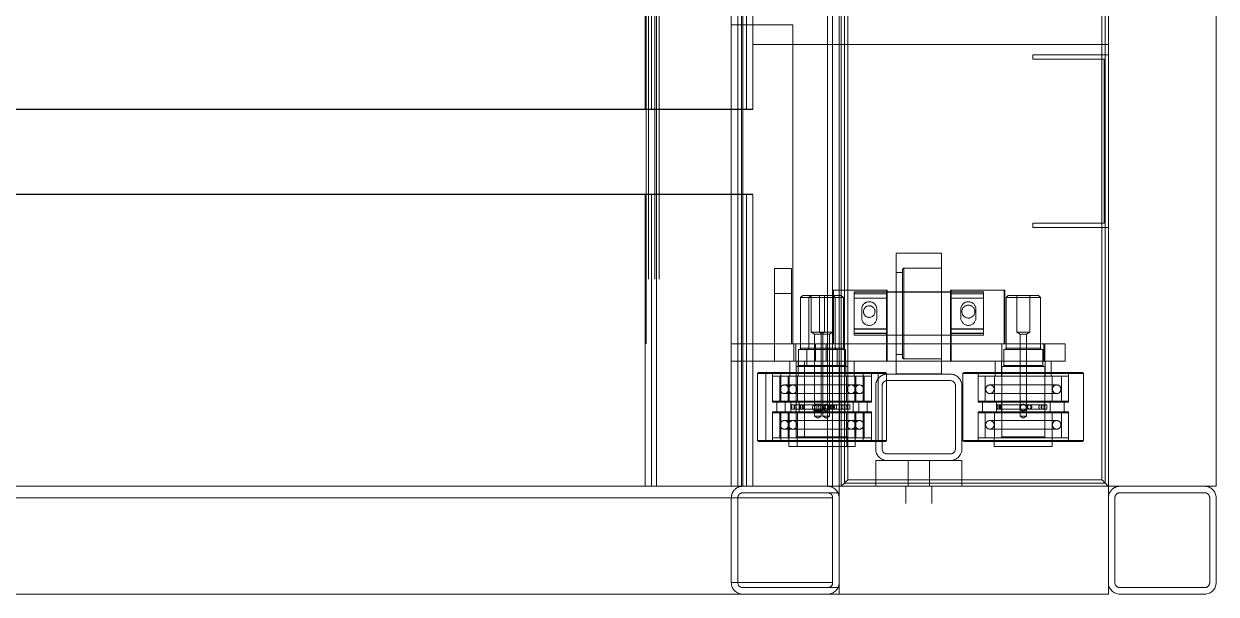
# Model space of a CAD drawing. Extents: x 539033 to 804858, y 468425 to 1263560.
# Drawn here: x 745406 to 745959, y 510284 to 510548 of the extents above; entities that cross this region are included whole.
import ezdxf

# ---------------------------------------------------------------- set-up
doc = ezdxf.new("R2010")
doc.units = 0
doc.header["$LTSCALE"] = 1000
doc.header["$MEASUREMENT"] = 0
doc.linetypes.add('ACAD_ISO02W100', pattern=[15, 12, -3])
doc.layers.get('0').update_dxf_attribs({"linetype": 'CONTINUOUS'})
doc.layers.add('摄像头', color=7, linetype='CONTINUOUS')
doc.layers.add('虚线', color=6, linetype='ACAD_ISO02W100', lineweight=18)

# ---------------------------------------------------------------- blocks, each defined once
blk = doc.blocks.new('A$C54714A9A')
at = {"layer": '摄像头', "color": 0, "lineweight": 25, "ltscale": 100}
for p, q in [((185.35, 2510.62), (185.35, 180.35)), ((224.65, 2510.62), (224.65, 180.35))]:
    blk.add_line(p, q, dxfattribs=at)
at = {"layer": '虚线', "color": 0, "linetype": 'ACAD_ISO02W100', "lineweight": 15}
for p, q in [((5.35, 2725.62), (44.65, 2725.62)), ((5.35, 2722.62), (44.65, 2722.62)), ((1190, 2725.62), (50, 2725.62)), ((50, 2725.62), (50, 2720.28)), ((0, 2680.97), (0, 2720.28)), ((3, 2680.97), (3, 2720.28)), ((47, 2720.28), (47, 2680.97)), ((50, 2720.28), (50, 2680.97)), ((44.65, 2678.62), (5.35, 2678.62)), ((50, 2680.97), (50, 2675.62)), ((0, 2675.62), (0, 2550.62)), ((0, 2675.62), (5.35, 2675.62)), ((44.65, 2675.62), (5.35, 2675.62)), ((44.65, 2675.62), (50, 2675.62)), ((50, 2675.62), (1190, 2675.62)), ((50, 2551.62), (50, 2675.62)), ((51.5, 2674.12), (1188.5, 2674.12)), ((51.5, 2553.12), (51.5, 2674.12)), ((1187, 2672.62), (53, 2672.62)), ((53, 2672.62), (53, 2554.62)), ((170, 2640.62), (170, 2675.62)), ((172, 2640.62), (172, 2673.62)), ((172, 2673.62), (248, 2673.62)), ((248, 2673.62), (248, 2640.62)), ((250, 2675.62), (250, 2640.62)), ((254.83, 2675.62), (254.83, 2551.62)), ((71.25, 2664.12), (70.75, 2663.62)), ((70.75, 2663.62), (70.75, 2608.62)), ((71.25, 2664.12), (71.25, 2608.12)), ((102.25, 2664.12), (71.25, 2664.12)), ((102.25, 2608.12), (102.25, 2664.12)), ((102.75, 2663.62), (102.25, 2664.12)), ((102.75, 2617.45), (102.75, 2663.62)), ((84, 2657.12), (70.75, 2657.12)), ((72.5, 2657.12), (72.5, 2615.12)), ((84.5, 2657.12), (72.5, 2657.12)), ((84, 2657.11), (84, 2615.14)), ((84.5, 2615.12), (84.5, 2657.12)), ((84.5, 2656.62), (84.5, 2641.8)), ((89, 2657.12), (89, 2615.12)), ((101, 2657.12), (89, 2657.12)), ((89, 2641.8), (89, 2656.59)), ((102.75, 2657.12), (89.5, 2657.12)), ((89.5, 2615.14), (89.5, 2657.11)), ((101, 2615.12), (101, 2657.12)), ((84.5, 2653.79), (72.5, 2653.79)), ((76.5, 2651.62), (76.5, 2620.62)), ((80.49, 2620.62), (80.49, 2651.62)), ((89, 2655.12), (84.5, 2655.12)), ((89, 2655.82), (89, 2651.95)), ((101, 2653.79), (89, 2653.79)), ((93, 2651.62), (93, 2620.62)), ((96.99, 2620.62), (96.99, 2651.62)), ((116, 2655.62), (108, 2655.62)), ((108, 2655.62), (108, 2645.62)), ((116, 2645.62), (116, 2655.62)), ((68.5, 2649.58), (68.5, 2622.66)), ((72.5, 2649.58), (68.5, 2649.58)), ((84.5, 2649.45), (72.5, 2649.45)), ((84.5, 2646.12), (72.5, 2646.12)), ((105.5, 2646.12), (72.9, 2646.12)), ((72.9, 2626.13), (72.9, 2646.1)), ((89, 2648.62), (84.5, 2648.62)), ((85.75, 2646.17), (84.5, 2646.17)), ((84.5, 2645.73), (84.5, 2646.04)), ((85.75, 2647.12), (85.75, 2639.1)), ((87.75, 2647.12), (85.75, 2647.12)), ((87.75, 2639.1), (87.75, 2647.12)), ((89, 2646.17), (87.75, 2646.17)), ((101, 2649.45), (89, 2649.45)), ((101, 2646.12), (89, 2646.12)), ((101, 2649.13), (101, 2623.13)), ((108, 2649.13), (101, 2649.13)), ((108, 2646.23), (101, 2646.23)), ((105.5, 2626.12), (105.5, 2646.12)), ((113.5, 2645.12), (106, 2645.12)), ((106, 2627.12), (106, 2645.09)), ((116, 2646.12), (108, 2646.12)), ((108, 2645.62), (116, 2645.62)), ((108, 2645.62), (108, 2551.62)), ((113.5, 2627.12), (113.5, 2645.12)), ((116, 2645.62), (116, 2551.62)), ((89, 2643.84), (89, 2630.44)), ((137.5, 2644.12), (114, 2644.12)), ((114, 2628.13), (114, 2644.11)), ((137.5, 2644.12), (137.5, 2628.12)), ((138.5, 2643.12), (137.5, 2644.12)), ((138.5, 2643.12), (138.5, 2631.37)), ((172, 2640.62), (170, 2640.62)), ((250, 2640.62), (248, 2640.62)), ((82.5, 2637.62), (81.63, 2636.12)), ((81.63, 2636.12), (82.5, 2634.62)), ((82.5, 2635.1), (82.5, 2637.62)), ((86.47, 2637.62), (82.5, 2637.62)), ((82.5, 2634.62), (82.5, 2635.1)), ((82.5, 2634.62), (86.47, 2634.62)), ((85, 2636.27), (85, 2636.15)), ((85, 2636.1), (85, 2635.97)), ((85.75, 2639.1), (85.75, 2638.74)), ((85.75, 2638.74), (85.75, 2625.12)), ((120.6, 2637.62), (86.52, 2637.62)), ((86.52, 2634.62), (120.6, 2634.62)), ((87.75, 2638.74), (87.75, 2639.1)), ((87.75, 2625.12), (87.75, 2638.74)), ((88, 2636.15), (88, 2636.27)), ((88, 2635.97), (88, 2636.1)), ((121.5, 2639.18), (120.6, 2637.62)), ((120.6, 2637.62), (120.6, 2634.62)), ((120.6, 2634.62), (121.5, 2633.07)), ((121.5, 2639.18), (121.5, 2633.07)), ((138.5, 2639.18), (121.5, 2639.18)), ((121.5, 2633.07), (138.5, 2633.07)), ((137.5, 2628.12), (138.5, 2629.12)), ((138.5, 2631.37), (138.5, 2629.12)), ((72.5, 2626.12), (84.5, 2626.12)), ((72.5, 2622.79), (84.5, 2622.79)), ((72.9, 2626.12), (105.5, 2626.12)), ((84.5, 2626.07), (85.75, 2626.07)), ((84.5, 2623.62), (89, 2623.62)), ((85.75, 2625.12), (87.75, 2625.12)), ((85.75, 2625.12), (85.75, 2624.12)), ((87.75, 2626.07), (89, 2626.07)), ((87.75, 2624.12), (87.75, 2625.12)), ((89, 2626.12), (101, 2626.12)), ((89, 2622.79), (101, 2622.79)), ((101, 2626.03), (108, 2626.03)), ((101, 2623.13), (108, 2623.13)), ((106, 2627.12), (113.5, 2627.12)), ((108, 2626.12), (116, 2626.12)), ((114, 2628.12), (137.5, 2628.12)), ((141, 2627.62), (116, 2627.62)), ((141, 2627.28), (116, 2627.28)), ((141, 2627.28), (141, 2627.62)), ((141, 2602.28), (141, 2627.28)), ((68.5, 2622.66), (72.5, 2622.66)), ((72.5, 2618.45), (84.5, 2618.45)), ((89, 2618.45), (101, 2618.45)), ((102.75, 2608.62), (102.75, 2617.45)), ((120.06, 2617.62), (122.91, 2617.62)), ((120.06, 2617.62), (120.06, 2557.62)), ((120.1, 2617.62), (120.1, 2557.62)), ((120.89, 2617.62), (120.89, 2602.62)), ((120.93, 2617.62), (120.93, 2602.62)), ((122.91, 2602.62), (122.91, 2617.62)), ((122.91, 2617.62), (137.2, 2617.62)), ((122.96, 2602.62), (122.96, 2617.62)), ((137.2, 2617.62), (137.2, 2602.62)), ((137.2, 2617.62), (140.06, 2617.62)), ((137.24, 2617.62), (137.24, 2602.62)), ((139.22, 2602.62), (139.22, 2617.62)), ((139.26, 2602.62), (139.26, 2617.62)), ((140.06, 2617.62), (140.1, 2617.62)), ((140.06, 2557.62), (140.06, 2617.62)), ((140.1, 2557.62), (140.1, 2617.62)), ((70.75, 2615.12), (84, 2615.12)), ((72.5, 2615.12), (84.5, 2615.12)), ((84.5, 2617.12), (89, 2617.12)), ((89, 2615.12), (101, 2615.12)), ((89.5, 2615.12), (102.75, 2615.12)), ((132.06, 2614.12), (128.06, 2614.12)), ((132.1, 2614.12), (132.06, 2614.12)), ((50, 2607.62), (62, 2607.62)), ((62, 2602.28), (62, 2607.62)), ((67.35, 2607.62), (96.65, 2607.62)), ((70.75, 2608.62), (71.25, 2608.12)), ((71.25, 2608.12), (102.25, 2608.12)), ((102.25, 2608.12), (102.75, 2608.62)), ((128.06, 2607.12), (132.06, 2607.12)), ((132.06, 2607.12), (132.1, 2607.12)), ((62, 2572.97), (62, 2602.28)), ((65, 2572.97), (65, 2602.28)), ((67.35, 2604.62), (96.65, 2604.62)), ((99, 2602.28), (99, 2572.97)), ((102, 2602.28), (102, 2572.97)), ((108, 2602.62), (116, 2602.62)), ((108, 2602.28), (116, 2602.28)), ((120.89, 2602.62), (116, 2602.62)), ((141, 2602.28), (116, 2602.28)), ((122.91, 2602.62), (120.89, 2602.62)), ((137.2, 2602.62), (122.91, 2602.62)), ((139.22, 2602.62), (137.2, 2602.62)), ((141, 2602.62), (139.22, 2602.62)), ((139.26, 2602.62), (139.22, 2602.62)), ((102.06, 2598.12), (156.15, 2598.12)), ((102.06, 2598.12), (102.06, 2577.12)), ((102.1, 2598.12), (102.1, 2577.12)), ((109.06, 2598.12), (109.06, 2580.62)), ((109.1, 2598.12), (109.1, 2580.62)), ((151.06, 2580.62), (151.06, 2598.12)), ((151.1, 2580.62), (151.1, 2598.12)), ((156.15, 2598.12), (158.06, 2598.12)), ((158.06, 2598.12), (158.1, 2598.12)), ((158.06, 2577.12), (158.06, 2598.12)), ((158.1, 2577.12), (158.1, 2598.12)), ((50, 2593.62), (42, 2593.62)), ((50, 2593.62), (42, 2593.62)), ((62, 2592.62), (50, 2592.62)), ((42, 2581.62), (50, 2581.62)), ((42, 2581.62), (50, 2581.62)), ((50, 2582.62), (62, 2582.62)), ((151.05, 2580.62), (109.06, 2580.62)), ((151.09, 2580.62), (109.1, 2580.62)), ((117.56, 2580.12), (109.56, 2580.12)), ((113.85, 2580.12), (111.06, 2580.12)), ((111.06, 2580.12), (111.06, 2577.12)), ((111.1, 2580.12), (111.1, 2577.12)), ((150.56, 2580.12), (113.81, 2580.12)), ((149.06, 2577.12), (149.06, 2580.12)), ((149.1, 2577.12), (149.1, 2580.12)), ((150.6, 2580.12), (150.56, 2580.12)), ((102.06, 2577.12), (158.06, 2577.12)), ((158.06, 2577.12), (158.1, 2577.12)), ((50, 2567.62), (62, 2567.62)), ((62, 2567.62), (62, 2572.97)), ((96.65, 2570.62), (67.35, 2570.62)), ((96.65, 2567.62), (67.35, 2567.62)), ((71.25, 2572.62), (70.75, 2572.12)), ((70.75, 2572.12), (70.75, 2551.62)), ((71.25, 2568.75), (70.75, 2568.25)), ((71.25, 2572.62), (71.25, 2551.62)), ((102.25, 2572.62), (71.25, 2572.62)), ((102.25, 2568.75), (71.25, 2568.75)), ((102.25, 2551.62), (102.25, 2572.62)), ((102.75, 2572.12), (102.25, 2572.62)), ((102.75, 2568.25), (102.25, 2568.75)), ((102.75, 2551.62), (102.75, 2572.12)), ((108, 2572.97), (116, 2572.97)), ((108, 2572.62), (116, 2572.62)), ((141, 2572.97), (116, 2572.97)), ((120.89, 2572.62), (116, 2572.62)), ((120.89, 2572.62), (120.89, 2557.62)), ((122.91, 2572.62), (120.89, 2572.62)), ((120.93, 2572.62), (120.93, 2557.62)), ((122.91, 2572.62), (137.2, 2572.62)), ((122.91, 2557.62), (122.91, 2572.62)), ((122.96, 2557.62), (122.96, 2572.62)), ((132.06, 2568.12), (128.06, 2568.12)), ((132.1, 2568.12), (132.06, 2568.12)), ((137.2, 2572.62), (137.2, 2557.62)), ((139.22, 2572.62), (137.2, 2572.62)), ((137.24, 2572.62), (137.24, 2557.62)), ((141, 2572.62), (139.22, 2572.62)), ((139.22, 2557.62), (139.22, 2572.62)), ((139.26, 2572.62), (139.22, 2572.62)), ((139.26, 2557.62), (139.26, 2572.62)), ((141, 2551.62), (141, 2572.97)), ((84, 2565.62), (70.75, 2565.62)), ((72.5, 2565.62), (72.5, 2523.62)), ((84.5, 2565.62), (72.5, 2565.62)), ((84.5, 2562.29), (72.5, 2562.29)), ((84, 2565.61), (84, 2523.64)), ((84.5, 2523.62), (84.5, 2565.62)), ((84.5, 2565.12), (84.5, 2550.3)), ((89, 2563.62), (84.5, 2563.62)), ((89, 2565.62), (89, 2523.62)), ((101, 2565.62), (89, 2565.62)), ((89, 2550.3), (89, 2565.09)), ((101, 2562.29), (89, 2562.29)), ((102.75, 2565.62), (89.5, 2565.62)), ((89.5, 2523.64), (89.5, 2565.61)), ((101, 2523.62), (101, 2565.62)), ((68.5, 2558.08), (68.5, 2551.62)), ((72.5, 2558.08), (68.5, 2558.08)), ((84, 2561.75), (70.75, 2561.75)), ((84.5, 2561.75), (72.5, 2561.75)), ((84.5, 2558.42), (72.5, 2558.42)), ((84.5, 2557.95), (72.5, 2557.95)), ((76.5, 2560.12), (76.5, 2529.12)), ((80.49, 2529.12), (80.49, 2560.12)), ((84, 2561.74), (84, 2519.76)), ((84.5, 2561.25), (84.5, 2560.68)), ((89, 2559.75), (84.5, 2559.75)), ((89, 2557.12), (84.5, 2557.12)), ((101, 2561.75), (89, 2561.75)), ((89, 2559.67), (89, 2561.25)), ((101, 2558.42), (89, 2558.42)), ((101, 2557.95), (89, 2557.95)), ((102.75, 2561.75), (89.5, 2561.75)), ((89.5, 2519.76), (89.5, 2561.74)), ((93, 2560.12), (93, 2529.12)), ((96.99, 2529.12), (96.99, 2560.12)), ((101, 2557.63), (101, 2531.63)), ((108, 2557.63), (101, 2557.63)), ((120.06, 2557.62), (122.91, 2557.62)), ((137.2, 2557.62), (122.91, 2557.62)), ((128.06, 2561.12), (132.06, 2561.12)), ((132.06, 2561.12), (132.1, 2561.12)), ((137.2, 2557.62), (140.06, 2557.62)), ((140.06, 2557.62), (140.1, 2557.62)), ((1099, 2551.62), (50, 2551.62)), ((50, 2551.62), (50, 2550.62)), ((1099, 2553.12), (51.5, 2553.12)), ((53, 2554.62), (1099, 2554.62)), ((72.5, 2554.21), (68.5, 2554.21)), ((68.5, 2551.62), (68.5, 2550.62)), ((70.75, 2551.62), (70.75, 2550.62)), ((71.25, 2551.62), (71.25, 2550.62)), ((84.5, 2554.62), (72.5, 2554.62)), ((84.5, 2554.08), (72.5, 2554.08)), ((105.5, 2554.62), (72.9, 2554.62)), ((72.9, 2534.63), (72.9, 2554.6)), ((85.75, 2554.67), (84.5, 2554.67)), ((89, 2553.25), (84.5, 2553.25)), ((85.75, 2555.62), (85.75, 2547.6)), ((87.75, 2555.62), (85.75, 2555.62)), ((87.75, 2551.75), (85.75, 2551.75)), ((87.75, 2547.6), (87.75, 2555.62)), ((89, 2554.67), (87.75, 2554.67)), ((101, 2554.62), (89, 2554.62)), ((101, 2554.08), (89, 2554.08)), ((108, 2554.73), (101, 2554.73)), ((108, 2553.75), (101, 2553.75)), ((102.25, 2550.62), (102.25, 2551.62)), ((102.75, 2550.62), (102.75, 2551.62)), ((105.5, 2534.62), (105.5, 2554.62)), ((113.5, 2553.62), (106, 2553.62)), ((106, 2535.62), (106, 2553.59)), ((116, 2554.62), (108, 2554.62)), ((108, 2551.62), (108, 2550.62)), ((113.5, 2535.62), (113.5, 2553.62)), ((137.5, 2552.62), (114, 2552.62)), ((114, 2536.63), (114, 2552.61)), ((116, 2551.62), (116, 2550.62)), ((137.5, 2552.62), (137.5, 2551.62)), ((138.5, 2551.62), (137.5, 2552.62)), ((137.5, 2551.62), (137.5, 2550.62)), ((138.5, 2551.62), (138.5, 2550.62)), ((141, 2550.62), (141, 2551.62)), ((254.83, 2551.62), (254.83, 2550.62)), ((0, 2545.28), (0, 2550.62)), ((0, 2550.62), (5.35, 2550.62)), ((3, 2545.28), (3, 2550.62)), ((5.35, 2550.62), (44.65, 2550.62)), ((5.35, 2547.62), (44.65, 2547.62)), ((5.35, 2503.62), (5.35, 2547.62)), ((44.65, 2550.62), (50, 2550.62)), ((44.65, 2503.62), (44.65, 2547.62)), ((47, 2545.28), (47, 2550.62)), ((1099, 2550.62), (50, 2550.62)), ((50, 2550.62), (50, 2545.28)), ((1099, 2547.62), (50, 2547.62)), ((68.5, 2550.62), (68.5, 2531.16)), ((70.75, 2550.62), (70.75, 2517.12)), ((71.25, 2550.62), (71.25, 2516.62)), ((84.5, 2550.75), (72.5, 2550.75)), ((72.9, 2530.78), (72.9, 2550.75)), ((105.5, 2550.75), (72.9, 2550.75)), ((82.5, 2546.12), (81.63, 2544.62)), ((82.5, 2543.6), (82.5, 2546.12)), ((86.47, 2546.12), (82.5, 2546.12)), ((85.75, 2550.8), (84.5, 2550.8)), ((85.75, 2547.6), (85.75, 2547.24)), ((85.75, 2547.24), (85.75, 2533.62)), ((120.6, 2546.12), (86.52, 2546.12)), ((89, 2550.8), (87.75, 2550.8)), ((87.75, 2547.24), (87.75, 2547.6)), ((87.75, 2533.62), (87.75, 2547.24)), ((101, 2550.75), (89, 2550.75)), ((108, 2550.85), (101, 2550.85)), ((102.25, 2516.62), (102.25, 2550.62)), ((102.75, 2525.95), (102.75, 2550.62)), ((106, 2531.78), (106, 2549.75)), ((113.5, 2549.75), (106, 2549.75)), ((108, 2550.62), (108, 2530.62)), ((137.5, 2548.75), (114, 2548.75)), ((114, 2532.77), (114, 2548.74)), ((116, 2550.62), (116, 2530.62)), ((141, 2547.97), (116, 2547.97)), ((121.5, 2547.68), (120.6, 2546.12)), ((120.6, 2546.12), (120.6, 2543.12)), ((121.5, 2547.68), (121.5, 2541.57)), ((138.5, 2547.68), (121.5, 2547.68)), ((137.5, 2550.62), (137.5, 2536.62)), ((138.5, 2547.75), (137.5, 2548.75)), ((138.5, 2550.62), (138.5, 2539.87)), ((141, 2547.97), (141, 2550.62)), ((141, 2547.62), (141, 2547.97)), ((254.83, 2550.62), (254.83, 2510.62)), ((0, 2505.97), (0, 2545.28)), ((3, 2505.97), (3, 2545.28)), ((47, 2545.28), (47, 2505.97)), ((50, 2545.28), (50, 2505.97)), ((1040, 2545.28), (50, 2545.28)), ((1101.5, 2545.28), (50, 2545.28)), ((81.63, 2544.62), (82.5, 2543.12)), ((82.5, 2542.25), (81.63, 2540.75)), ((81.63, 2540.75), (82.5, 2539.25)), ((82.5, 2543.12), (82.5, 2543.6)), ((82.5, 2543.12), (86.47, 2543.12)), ((82.5, 2539.86), (82.5, 2542.25)), ((86.35, 2542.25), (82.5, 2542.25)), ((82.5, 2539.25), (82.5, 2539.86)), ((85, 2544.77), (85, 2544.65)), ((85, 2544.6), (85, 2544.47)), ((85, 2541.74), (85, 2540.9)), ((85, 2540.6), (85, 2539.76)), ((86.52, 2543.12), (120.6, 2543.12)), ((120.6, 2542.25), (86.64, 2542.25)), ((88, 2544.65), (88, 2544.77)), ((88, 2544.47), (88, 2544.6)), ((88, 2540.9), (88, 2541.74)), ((88, 2539.76), (88, 2540.6)), ((116, 2544.62), (108, 2544.62)), ((121.5, 2543.81), (120.6, 2542.25)), ((120.6, 2543.12), (121.5, 2541.57)), ((120.6, 2542.25), (120.6, 2539.25)), ((138.5, 2543.81), (121.5, 2543.81)), ((121.5, 2541.57), (121.5, 2537.69)), ((121.5, 2541.57), (138.5, 2541.57)), ((138.5, 2539.87), (138.5, 2537.62)), ((72.5, 2534.62), (84.5, 2534.62)), ((72.9, 2534.62), (105.5, 2534.62)), ((82.5, 2539.25), (86.35, 2539.25)), ((84.5, 2534.57), (85.75, 2534.57)), ((86.64, 2539.25), (120.6, 2539.25)), ((87.75, 2534.57), (89, 2534.57)), ((89, 2534.62), (101, 2534.62)), ((101, 2534.53), (108, 2534.53)), ((105.5, 2530.75), (105.5, 2534.62)), ((106, 2535.62), (113.5, 2535.62)), ((116, 2539.62), (108, 2539.62)), ((113.5, 2531.75), (113.5, 2535.62)), ((114, 2536.62), (137.5, 2536.62)), ((120.6, 2539.25), (121.5, 2537.69)), ((121.5, 2537.69), (138.5, 2537.69)), ((137.5, 2536.62), (138.5, 2537.62)), ((137.5, 2536.62), (137.5, 2532.75)), ((138.5, 2537.62), (138.5, 2533.75)), ((68.5, 2531.16), (68.5, 2527.29)), ((68.5, 2531.16), (72.5, 2531.16)), ((72.5, 2531.29), (84.5, 2531.29)), ((72.5, 2530.75), (84.5, 2530.75)), ((72.9, 2530.75), (105.5, 2530.75)), ((76.5, 2529.12), (76.5, 2525.25)), ((80.49, 2525.25), (80.49, 2529.12)), ((84.5, 2532.12), (89, 2532.12)), ((84.5, 2530.7), (85.75, 2530.7)), ((85.75, 2533.62), (87.75, 2533.62)), ((85.75, 2533.62), (85.75, 2532.62)), ((85.75, 2532.62), (85.75, 2529.75)), ((85.75, 2529.75), (87.75, 2529.75)), ((85.75, 2529.75), (85.75, 2528.43)), ((87.75, 2532.62), (87.75, 2533.62)), ((87.75, 2529.75), (87.75, 2532.62)), ((87.75, 2530.7), (89, 2530.7)), ((87.75, 2528.43), (87.75, 2529.75)), ((89, 2531.29), (101, 2531.29)), ((89, 2530.75), (101, 2530.75)), ((93, 2529.12), (93, 2525.25)), ((96.99, 2525.25), (96.99, 2529.12)), ((101, 2531.63), (101, 2527.75)), ((101, 2531.63), (108, 2531.63)), ((101, 2530.65), (108, 2530.65)), ((106, 2531.75), (113.5, 2531.75)), ((116, 2530.62), (108, 2530.62)), ((108, 2530.62), (108, 2520.62)), ((108, 2529.62), (116, 2529.62)), ((114, 2532.75), (137.5, 2532.75)), ((116, 2520.62), (116, 2530.62)), ((264, 2529.12), (116, 2529.12)), ((137.5, 2532.75), (138.5, 2533.75)), ((264, 2500.62), (264, 2529.12)), ((68.5, 2527.29), (72.5, 2527.29)), ((70.75, 2523.62), (84, 2523.62)), ((72.5, 2527.42), (84.5, 2527.42)), ((72.5, 2526.95), (84.5, 2526.95)), ((72.5, 2523.62), (72.5, 2519.75)), ((72.5, 2523.62), (84.5, 2523.62)), ((84.5, 2528.25), (89, 2528.25)), ((84.5, 2525.62), (89, 2525.62)), ((84.5, 2519.75), (84.5, 2523.62)), ((89, 2527.42), (101, 2527.42)), ((89, 2526.95), (101, 2526.95)), ((89, 2523.62), (89, 2519.75)), ((89, 2523.62), (101, 2523.62)), ((89.5, 2523.62), (102.75, 2523.62)), ((101, 2527.75), (108, 2527.75)), ((101, 2519.75), (101, 2523.62)), ((102.75, 2517.12), (102.75, 2525.95)), ((139.45, 2528.62), (116, 2528.62)), ((139.45, 2520.62), (139.45, 2528.62)), ((139.45, 2528.62), (151, 2528.62)), ((151, 2528.62), (151, 2520.62)), ((70.75, 2519.75), (84, 2519.75)), ((72.5, 2523.08), (84.5, 2523.08)), ((72.5, 2519.75), (84.5, 2519.75)), ((84.5, 2521.75), (89, 2521.75)), ((89, 2523.08), (101, 2523.08)), ((89, 2519.75), (101, 2519.75)), ((89.5, 2519.75), (102.75, 2519.75)), ((108, 2520.62), (116, 2520.62)), ((108, 2520.62), (108, 2500.62)), ((116, 2500.62), (116, 2520.62)), ((139.45, 2520.62), (116, 2520.62)), ((151, 2520.62), (139.45, 2520.62)), ((70.75, 2517.12), (70.75, 2513.25)), ((70.75, 2517.12), (71.25, 2516.62)), ((70.75, 2513.25), (71.25, 2512.75)), ((71.25, 2516.62), (71.25, 2512.75)), ((71.25, 2516.62), (102.25, 2516.62)), ((71.25, 2512.75), (102.25, 2512.75)), ((102.25, 2516.62), (102.75, 2517.12)), ((102.25, 2512.75), (102.25, 2516.62)), ((102.25, 2512.75), (102.75, 2513.25)), ((102.75, 2513.25), (102.75, 2517.12)), ((185.35, 2510.62), (50, 2510.62)), ((185.35, 2507.62), (50, 2507.62)), ((254.83, 2510.62), (224.65, 2510.62)), ((1124, 2507.62), (224.65, 2507.62)), ((254.83, 2510.62), (354.83, 2510.62)), ((0, 219.66), (0, 2505.97)), ((44.65, 2503.62), (5.35, 2503.62)), ((5.35, 2500.62), (5.35, 2503.62)), ((44.65, 2500.62), (44.65, 2503.62)), ((1124, 2505.97), (50, 2505.97)), ((50, 2505.97), (50, 2500.62)), ((1124, 2505.97), (50, 2505.97)), ((1124, 2505.28), (50, 2505.28)), ((1124, 2503.62), (50, 2503.62)), ((44.65, 2500.62), (5.35, 2500.62)), ((44.65, 2492.12), (44.65, 2500.62)), ((50, 2500.62), (50, 2492.12)), ((1124, 2500.62), (50, 2500.62)), ((44.65, 2469.12), (44.65, 2492.12)), ((50, 2492.12), (50, 2469.12)), ((44.65, 297), (44.65, 2469.12)), ((50, 2469.12), (50, 2465.97)), ((50, 2465.97), (50, 2460.62)), ((108, 2465.97), (50, 2465.97)), ((1132, 2465.97), (50, 2465.97)), ((185.35, 2463.62), (50, 2463.62)), ((1094, 2465.97), (108, 2465.97)), ((944, 2467.12), (146, 2467.12)), ((1094, 2467.12), (146, 2467.12)), ((1094, 2465.12), (146, 2465.12)), ((1094, 2463.62), (224.65, 2463.62)), ((108, 2460.62), (50, 2460.62)), ((50, 2428.62), (50, 2460.62)), ((50, 2460.62), (50, 265)), ((185.35, 2460.62), (108, 2460.62)), ((974, 2461.12), (116, 2461.12)), ((355, 2462.12), (146, 2462.12)), ((520, 2460.62), (224.65, 2460.62))]:
    blk.add_line(p, q, dxfattribs=at)
at = {"layer": '虚线', "color": 0, "linetype": 'ACAD_ISO02W100', "lineweight": 15, "flags": 128}
for points in [[(53, 2672.62), (52.48, 2673.14), (51.97, 2673.65), (51.5, 2674.12), (51.07, 2674.55), (50.7, 2674.92), (50.4, 2675.22), (50.18, 2675.44), (50.05, 2675.58), (50, 2675.62)], [(50, 2551.62), (50.06, 2551.68), (50.23, 2551.85), (50.51, 2552.13), (50.88, 2552.5), (51.33, 2552.96), (51.85, 2553.47), (52.41, 2554.04), (53, 2554.62)]]:
    blk.add_lwpolyline(points, dxfattribs=at)
at = {"layer": '虚线', "color": 0, "linetype": 'ACAD_ISO02W100', "lineweight": 15}
for centre, radius in [((131, 2610.62), 3), ((131, 2564.62), 2.69)]:
    blk.add_circle(centre, radius, dxfattribs=at)
for centre, radius, start, end in [((5.35, 2720.28), 5.35, 90, 180), ((5.35, 2720.28), 2.35, 90, 180), ((44.65, 2720.28), 5.35, 0, 90), ((44.65, 2720.28), 2.35, 0, 90), ((5.35, 2680.97), 5.35, 180, 270), ((5.35, 2680.97), 2.35, 180, 270), ((44.65, 2680.97), 2.35, 270, 0), ((44.65, 2680.97), 5.35, 270, 0), ((84, 2656.62), 0.5, 0, 90), ((89.5, 2656.62), 0.5, 90, 180), ((78.5, 2651.62), 1.99, 0, 180), ((78.5, 2651.62), 1.99, 180, 0), ((95, 2651.62), 1.99, 0, 180), ((95, 2651.62), 1.99, 180, 0), ((72.9, 2646.52), 0.4, 180, 270), ((106, 2645.62), 0.5, 180, 270), ((114, 2644.62), 0.5, 180, 270), ((72.9, 2625.72), 0.4, 90, 180), ((106, 2626.62), 0.5, 90, 180), ((114, 2627.62), 0.5, 90, 180), ((78.5, 2620.62), 1.99, 0, 180), ((78.5, 2620.62), 1.99, 180, 0), ((95, 2620.62), 1.99, 0, 180), ((95, 2620.62), 1.99, 180, 0), ((84, 2615.62), 0.5, 270, 0), ((89.5, 2615.62), 0.5, 180, 270), ((128.06, 2610.62), 3.5, 90, 270), ((128.1, 2610.62), 3.5, 90, 270), ((132.06, 2610.62), 3.5, 270, 90), ((132.1, 2610.62), 3.5, 270, 90), ((67.35, 2602.28), 5.35, 90, 180), ((96.65, 2602.28), 5.35, 0, 90), ((67.35, 2602.28), 2.35, 90, 180), ((96.65, 2602.28), 2.35, 0, 90), ((109.56, 2580.62), 0.5, 180, 270), ((109.6, 2580.62), 0.5, 180, 270), ((150.56, 2580.62), 0.5, 270, 0), ((150.6, 2580.62), 0.5, 270, 0), ((67.35, 2572.97), 5.35, 180, 270), ((67.35, 2572.97), 2.35, 180, 270), ((96.65, 2572.97), 2.35, 270, 0), ((96.65, 2572.97), 5.35, 270, 0), ((128.06, 2564.62), 3.5, 90, 270), ((128.1, 2564.62), 3.5, 90, 270), ((132.06, 2564.62), 3.5, 270, 90), ((132.1, 2564.62), 3.5, 270, 90), ((78.5, 2560.12), 1.99, 0, 180), ((84, 2565.12), 0.5, 0, 90), ((89.5, 2565.12), 0.5, 90, 180), ((95, 2560.12), 1.99, 0, 180), ((78.5, 2560.12), 1.99, 180, 0), ((78.5, 2556.25), 1.99, 0, 180), ((84, 2561.25), 0.5, 0, 90), ((89.5, 2561.25), 0.5, 90, 180), ((95, 2560.12), 1.99, 180, 0), ((95, 2556.25), 1.99, 0, 180), ((72.9, 2555.02), 0.4, 180, 270), ((72.9, 2551.15), 0.4, 180, 270), ((78.5, 2556.25), 1.99, 180, 0), ((95, 2556.25), 1.99, 180, 0), ((106, 2554.12), 0.5, 180, 270), ((114, 2553.12), 0.5, 180, 270), ((5.35, 2545.28), 5.35, 90, 180), ((5.35, 2545.28), 2.35, 90, 180), ((44.65, 2545.28), 5.35, 0, 90), ((44.65, 2545.28), 2.35, 0, 90), ((86.74, 2545.11), 0.99, 180.9547, 22.9038), ((106, 2550.25), 0.5, 180, 270), ((114, 2549.25), 0.5, 180, 270), ((72.9, 2534.22), 0.4, 90, 180), ((106, 2535.12), 0.5, 90, 180), ((114, 2536.12), 0.5, 90, 180), ((72.9, 2530.35), 0.4, 90, 180), ((78.5, 2529.12), 1.99, 0, 180), ((78.5, 2529.12), 1.99, 180, 0), ((95, 2529.12), 1.99, 0, 180), ((95, 2529.12), 1.99, 180, 0), ((106, 2531.25), 0.5, 90, 180), ((114, 2532.25), 0.5, 90, 180), ((78.5, 2525.25), 1.99, 0, 180), ((78.5, 2525.25), 1.99, 180, 0), ((84, 2524.12), 0.5, 270, 0), ((89.5, 2524.12), 0.5, 180, 270), ((95, 2525.25), 1.99, 0, 180), ((95, 2525.25), 1.99, 180, 0), ((84, 2520.25), 0.5, 270, 0), ((89.5, 2520.25), 0.5, 180, 270), ((5.35, 2505.97), 5.35, 180, 270), ((5.35, 2505.97), 2.35, 180, 270), ((44.65, 2505.97), 2.35, 270, 0), ((44.65, 2505.97), 5.35, 270, 0)]:
    blk.add_arc(centre, radius, start, end, dxfattribs=at)
for centre, major_axis, ratio, start_param, end_param in [((86.5, 2636.12), (1.07, 1.07), 0.984976, 0.792967, 3.93456), ((86.5, 2636.12), (-1.07, 1.07), 0.984976, 5.490218, 8.631811), ((86.5, 2636.12), (1.07, 1.07), 0.984976, 3.93456, 7.076152), ((86.5, 2636.12), (-1.07, 1.07), 0.984976, 2.348626, 5.490218), ((86.5, 2544.62), (-1.07, 1.07), 0.984976, 5.490218, 8.631811), ((86.5, 2544.62), (1.07, 1.07), 0.984976, 0.792967, 3.93456), ((86.5, 2544.62), (1.07, 1.07), 0.984976, 3.93456, 7.076152), ((86.5, 2544.62), (-1.07, 1.07), 0.984976, 2.348626, 5.490218), ((86.5, 2540.75), (1.11, -1.11), 0.905758, 2.306783, 5.448376), ((86.5, 2540.75), (1.11, 1.11), 0.905758, 0.834809, 3.976402), ((86.5, 2540.75), (1.11, 1.11), 0.905758, 3.976402, 7.117995), ((86.5, 2540.75), (1.11, -1.11), 0.905758, 5.448376, 8.589969)]:
    blk.add_ellipse(centre, major_axis=major_axis, ratio=ratio, start_param=start_param, end_param=end_param, dxfattribs=at)
for points, knots in [([(84.5, 2649.5), (84.5, 2649.54), (84.5, 2650.09), (84.5, 2650.83), (84.5, 2651.61), (84.5, 2651.97), (84.5, 2652.16), (84.5, 2652.25), (84.5, 2652.3), (84.5, 2652.32), (84.5, 2652.34), (84.5, 2652.34), (84.5, 2652.34), (84.5, 2652.35), (84.5, 2652.35), (84.5, 2652.35), (84.5, 2652.35), (84.5, 2652.35), (84.5, 2652.35), (84.5, 2652.35), (84.5, 2652.35), (84.5, 2652.38), (84.5, 2652.49), (84.5, 2653.43), (84.5, 2654.61), (84.5, 2655.39), (84.5, 2655.82)], [0, 0, 0, 0, 0.012616, 0.18298, 0.261834, 0.305497, 0.32733, 0.338247, 0.343705, 0.346433, 0.347797, 0.34848, 0.348822, 0.348991, 0.349076, 0.34912, 0.34914, 0.349152, 0.349156, 0.349159, 0.349162, 0.349163, 0.357152, 0.424759, 0.682199, 1, 1, 1, 1]), ([(85.75, 2645.15), (85.76, 2645.07), (85.78, 2644.91), (85.95, 2644.7), (86.2, 2644.53), (86.52, 2644.43), (86.86, 2644.42), (87.19, 2644.49), (87.47, 2644.63), (87.67, 2644.84), (87.74, 2645.02), (87.75, 2645.2), (87.71, 2645.38), (87.54, 2645.58), (87.29, 2645.72), (86.97, 2645.81), (86.63, 2645.82), (86.3, 2645.76), (86.02, 2645.63), (85.83, 2645.45), (85.75, 2645.27), (85.75, 2645.17), (85.75, 2645.15)], [0, 0, 0, 0, 0.053568, 0.107134, 0.160808, 0.214551, 0.268177, 0.321682, 0.375248, 0.428966, 0.482685, 0.500001, 0.553572, 0.607134, 0.660806, 0.71455, 0.768177, 0.82168, 0.875246, 0.928966, 0.982686, 1, 1, 1, 1]), ([(84.5, 2630.44), (84.5, 2631.05), (84.5, 2631.96), (84.5, 2633.04), (84.5, 2633.58), (84.5, 2633.85), (84.5, 2633.99), (84.5, 2634.05), (84.5, 2634.09), (84.5, 2634.11), (84.5, 2634.11), (84.5, 2634.12), (84.5, 2634.12), (84.5, 2634.12), (84.5, 2634.12), (84.5, 2634.12), (84.5, 2634.12), (84.5, 2634.12), (84.5, 2634.12), (84.5, 2634.12), (84.5, 2634.14), (84.5, 2634.23), (84.5, 2634.89), (84.5, 2635.88), (84.5, 2636.94), (84.5, 2637.52), (84.5, 2637.8), (84.5, 2637.95), (84.5, 2638.02), (84.5, 2638.06), (84.5, 2638.08), (84.5, 2638.08), (84.5, 2638.09), (84.5, 2638.09), (84.5, 2638.09), (84.5, 2638.09), (84.5, 2638.09), (84.5, 2638.09), (84.5, 2638.09), (84.5, 2638.09), (84.5, 2638.09), (84.5, 2638.13), (84.5, 2638.82), (84.5, 2639.85), (84.5, 2640.99), (84.5, 2641.57), (84.5, 2641.86), (84.5, 2642), (84.5, 2642.08), (84.5, 2642.11), (84.5, 2642.13), (84.5, 2642.14), (84.5, 2642.14), (84.5, 2642.15), (84.5, 2642.15), (84.5, 2642.15), (84.5, 2642.15)], [0, 0, 0, 0, 0.1580238, 0.2370251, 0.2765265, 0.296278, 0.3061525, 0.31109, 0.3135596, 0.3147935, 0.3154104, 0.3157196, 0.3158735, 0.3159517, 0.3159897, 0.3160085, 0.3160189, 0.3160239, 0.3160264, 0.3160277, 0.3160289, 0.319097, 0.3410183, 0.4835511, 0.5673047, 0.6091831, 0.6301223, 0.6405917, 0.6458272, 0.6484442, 0.6497536, 0.6504071, 0.6507349, 0.6508976, 0.6509798, 0.6510214, 0.6510416, 0.6510516, 0.6510573, 0.6510598, 0.651061, 0.6510623, 0.6611178, 0.8255522, 0.9127994, 0.9564244, 0.9782381, 0.9891439, 0.9945974, 0.9973242, 0.9986873, 0.9993693, 0.9997097, 0.9998804, 0.9999658, 1, 1, 1, 1]), ([(85.75, 2644.06), (85.76, 2644.14), (85.78, 2644.29), (85.95, 2644.49), (86.2, 2644.64), (86.52, 2644.72), (86.86, 2644.73), (87.19, 2644.67), (87.47, 2644.55), (87.66, 2644.36), (87.74, 2644.19), (87.74, 2644.09), (87.75, 2644.06)], [0, 0, 0, 0, 0.107069, 0.214131, 0.321465, 0.428985, 0.536204, 0.643105, 0.750168, 0.85762, 0.965081, 1, 1, 1, 1]), ([(87.75, 2644.06), (87.74, 2643.99), (87.71, 2643.83), (87.54, 2643.61), (87.29, 2643.44), (86.97, 2643.34), (86.63, 2643.33), (86.3, 2643.4), (86.02, 2643.55), (85.83, 2643.75), (85.75, 2643.94), (85.75, 2644.04), (85.75, 2644.06)], [0, 0, 0, 0, 0.1070702, 0.2141301, 0.321465, 0.4289849, 0.5362046, 0.6431071, 0.7501694, 0.8576219, 0.9650812, 1, 1, 1, 1]), ([(85.75, 2639.1), (85.76, 2639.21), (85.78, 2639.43), (85.95, 2639.72), (86.2, 2639.93), (86.52, 2640.06), (86.86, 2640.08), (87.19, 2639.98), (87.47, 2639.8), (87.67, 2639.53), (87.74, 2639.28), (87.75, 2639.03), (87.71, 2638.77), (87.54, 2638.48), (87.29, 2638.26), (86.97, 2638.13), (86.63, 2638.11), (86.3, 2638.2), (86.02, 2638.4), (85.83, 2638.67), (85.75, 2638.92), (85.75, 2639.07), (85.75, 2639.1)], [0, 0, 0, 0, 0.053567, 0.107133, 0.160806, 0.214549, 0.268176, 0.32168, 0.375246, 0.428965, 0.482685, 0.499999, 0.553568, 0.607133, 0.660806, 0.714549, 0.768176, 0.82168, 0.875247, 0.928965, 0.982685, 1, 1, 1, 1]), ([(87.75, 2638.74), (87.74, 2638.85), (87.71, 2639.07), (87.54, 2639.36), (87.29, 2639.57), (86.97, 2639.7), (86.63, 2639.72), (86.3, 2639.63), (86.02, 2639.44), (85.83, 2639.17), (85.75, 2638.92), (85.75, 2638.78), (85.75, 2638.74)], [0, 0, 0, 0, 0.10707, 0.214133, 0.321467, 0.428988, 0.536206, 0.643107, 0.750169, 0.857622, 0.965083, 1, 1, 1, 1]), ([(85, 2636.27), (85.01, 2636.11), (85.05, 2635.77), (85.3, 2635.32), (85.68, 2634.98), (86.15, 2634.78), (86.66, 2634.75), (87.15, 2634.89), (87.57, 2635.19), (87.87, 2635.6), (87.98, 2635.99), (88.01, 2636.38), (87.94, 2636.78), (87.69, 2637.22), (87.31, 2637.56), (86.84, 2637.76), (86.33, 2637.79), (85.84, 2637.65), (85.42, 2637.36), (85.12, 2636.95), (85.01, 2636.56), (85, 2636.33), (85, 2636.27)], [0, 0, 0, 0, 0.053278, 0.10654, 0.160171, 0.214062, 0.267547, 0.320591, 0.373849, 0.427638, 0.481454, 0.500001, 0.553277, 0.60654, 0.660172, 0.714063, 0.767547, 0.820592, 0.873849, 0.927638, 0.981454, 1, 1, 1, 1]), ([(86.5, 2637.47), (86.66, 2637.46), (87, 2637.42), (87.45, 2637.17), (87.79, 2636.79), (87.96, 2636.37), (88.02, 2635.92), (87.94, 2635.47), (87.69, 2635.02), (87.31, 2634.68), (86.84, 2634.48), (86.33, 2634.45), (85.84, 2634.59), (85.42, 2634.89), (85.12, 2635.3), (85.01, 2635.69), (84.99, 2636.08), (85.05, 2636.47), (85.3, 2636.92), (85.68, 2637.26), (86.1, 2637.45), (86.38, 2637.47), (86.5, 2637.47)], [0, 0, 0, 0, 0.053267, 0.106519, 0.160151, 0.214033, 0.250028, 0.303298, 0.356555, 0.410181, 0.464066, 0.517544, 0.570582, 0.623834, 0.677618, 0.731427, 0.749972, 0.803243, 0.856499, 0.910126, 0.96401, 1, 1, 1, 1]), ([(85.75, 2638.74), (85.76, 2638.64), (85.78, 2638.42), (85.95, 2638.12), (86.2, 2637.9), (86.52, 2637.77), (86.86, 2637.75), (87.19, 2637.84), (87.47, 2638.04), (87.66, 2638.31), (87.74, 2638.56), (87.74, 2638.71), (87.75, 2638.74)], [0, 0, 0, 0, 0.107071, 0.21413, 0.321465, 0.428986, 0.536206, 0.643108, 0.750172, 0.857624, 0.965083, 1, 1, 1, 1]), ([(85.75, 2625.56), (85.76, 2625.59), (85.78, 2625.66), (85.95, 2625.75), (86.2, 2625.83), (86.52, 2625.88), (86.86, 2625.89), (87.19, 2625.85), (87.47, 2625.78), (87.66, 2625.69), (87.74, 2625.61), (87.74, 2625.57), (87.75, 2625.56)], [0, 0, 0, 0, 0.107072, 0.21413, 0.321462, 0.428986, 0.536204, 0.643105, 0.750167, 0.857622, 0.96508, 1, 1, 1, 1]), ([(87.75, 2625.56), (87.74, 2625.53), (87.71, 2625.47), (87.54, 2625.4), (87.29, 2625.35), (86.97, 2625.33), (86.63, 2625.32), (86.3, 2625.34), (86.02, 2625.38), (85.83, 2625.44), (85.75, 2625.51), (85.75, 2625.55), (85.75, 2625.56)], [0, 0, 0, 0, 0.1070736, 0.2141309, 0.3214662, 0.4289865, 0.5362058, 0.6431079, 0.7501699, 0.8576229, 0.9650807, 1, 1, 1, 1]), ([(85.75, 2624.12), (85.76, 2624.09), (85.78, 2624.03), (85.95, 2623.96), (86.2, 2623.91), (86.52, 2623.88), (86.86, 2623.88), (87.19, 2623.9), (87.47, 2623.94), (87.67, 2624), (87.74, 2624.07), (87.75, 2624.14), (87.71, 2624.22), (87.54, 2624.31), (87.29, 2624.39), (86.97, 2624.44), (86.63, 2624.44), (86.3, 2624.41), (86.02, 2624.34), (85.83, 2624.25), (85.75, 2624.17), (85.75, 2624.13), (85.75, 2624.12)], [0, 0, 0, 0, 0.05357, 0.107135, 0.160807, 0.21455, 0.268177, 0.321681, 0.375248, 0.428967, 0.482685, 0.500001, 0.553571, 0.607134, 0.660806, 0.71455, 0.768176, 0.82168, 0.875248, 0.928964, 0.982686, 1, 1, 1, 1]), ([(117.56, 2580.12), (118.06, 2580.12), (118.82, 2580.12), (119.76, 2580.12), (120.24, 2580.12), (120.48, 2580.12), (120.6, 2580.12), (120.66, 2580.12), (120.69, 2580.12), (120.71, 2580.12), (120.72, 2580.12), (120.72, 2580.12), (120.72, 2580.12), (120.72, 2580.12)], [0, 0, 0, 0, 0.500405, 0.750576, 0.875664, 0.938207, 0.969479, 0.985115, 0.992932, 0.996844, 0.998795, 0.999772, 1, 1, 1, 1]), ([(140.56, 2580.12), (140.56, 2580.12), (140.56, 2580.12), (140.56, 2580.12), (140.56, 2580.12), (140.56, 2580.12), (140.56, 2580.12), (140.56, 2580.12), (140.56, 2580.12), (140.56, 2580.12), (140.56, 2580.12), (140.59, 2580.12), (140.83, 2580.12), (141.99, 2580.12), (143.99, 2580.12), (145.48, 2580.12), (146.31, 2580.12)], [0, 0, 0, 0, 0.000041, 0.000302, 0.000434, 0.0005, 0.000532, 0.000548, 0.000556, 0.000561, 0.000563, 0.000565, 0.012264, 0.116287, 0.511983, 1, 1, 1, 1]), ([(84.5, 2555.32), (84.5, 2555.29), (84.5, 2555.23), (84.5, 2555.15), (84.5, 2555.1), (84.5, 2555.07), (84.5, 2555.06), (84.5, 2555.05), (84.5, 2555.05), (84.5, 2555.05), (84.5, 2555.05), (84.5, 2555.04), (84.5, 2555.04), (84.5, 2555.04), (84.5, 2555.04), (84.5, 2555.04), (84.5, 2555.04), (84.5, 2555.01), (84.5, 2554.85), (84.5, 2553.78), (84.5, 2551.86), (84.5, 2549.78), (84.5, 2548.63)], [0, 0, 0, 0, 0.016303, 0.032264, 0.04024, 0.044233, 0.046226, 0.047225, 0.047722, 0.047973, 0.048098, 0.048157, 0.048188, 0.048206, 0.048216, 0.048218, 0.04822, 0.048221, 0.059364, 0.158427, 0.535254, 1, 1, 1, 1]), ([(85.75, 2553.65), (85.76, 2553.57), (85.78, 2553.41), (85.95, 2553.2), (86.2, 2553.03), (86.52, 2552.93), (86.86, 2552.92), (87.19, 2552.99), (87.47, 2553.13), (87.67, 2553.34), (87.74, 2553.52), (87.75, 2553.7), (87.71, 2553.88), (87.54, 2554.08), (87.29, 2554.22), (86.97, 2554.31), (86.63, 2554.32), (86.3, 2554.26), (86.02, 2554.13), (85.83, 2553.95), (85.75, 2553.77), (85.75, 2553.67), (85.75, 2553.65)], [0, 0, 0, 0, 0.053569, 0.107134, 0.160808, 0.214551, 0.268178, 0.321682, 0.375249, 0.428966, 0.482686, 0.500002, 0.553572, 0.607134, 0.660806, 0.714551, 0.768177, 0.82168, 0.875247, 0.928966, 0.982686, 1, 1, 1, 1]), ([(85.75, 2552.56), (85.76, 2552.64), (85.78, 2552.79), (85.95, 2552.99), (86.2, 2553.14), (86.52, 2553.22), (86.86, 2553.23), (87.19, 2553.17), (87.47, 2553.05), (87.66, 2552.86), (87.74, 2552.69), (87.74, 2552.59), (87.75, 2552.56)], [0, 0, 0, 0, 0.107067, 0.214131, 0.321465, 0.428985, 0.536204, 0.643106, 0.750169, 0.857621, 0.965083, 1, 1, 1, 1]), ([(87.75, 2552.56), (87.74, 2552.49), (87.71, 2552.33), (87.54, 2552.11), (87.29, 2551.94), (86.97, 2551.84), (86.63, 2551.83), (86.3, 2551.9), (86.02, 2552.05), (85.83, 2552.25), (85.75, 2552.44), (85.75, 2552.54), (85.75, 2552.56)], [0, 0, 0, 0, 0.10707, 0.21413, 0.321465, 0.428985, 0.536205, 0.643107, 0.75017, 0.857622, 0.965082, 1, 1, 1, 1]), ([(89, 2548.63), (89, 2549.2), (89, 2550.06), (89, 2551.01), (89, 2551.48), (89, 2551.71), (89, 2551.83), (89, 2551.89), (89, 2551.92), (89, 2551.93), (89, 2551.94), (89, 2551.94), (89, 2551.94), (89, 2551.94), (89, 2551.94), (89, 2551.94), (89, 2551.94), (89, 2551.94), (89, 2551.94), (89, 2551.94), (89, 2551.94), (89, 2552.08), (89, 2552.47), (89, 2553.41), (89, 2554.19), (89, 2554.62), (89, 2554.84), (89, 2554.94), (89, 2554.99), (89, 2555.02), (89, 2555.03), (89, 2555.04), (89, 2555.04), (89, 2555.04), (89, 2555.04), (89, 2555.04), (89, 2555.04), (89, 2555.04), (89, 2555.04), (89, 2555.04), (89, 2555.04), (89, 2555.04), (89, 2555.54), (89, 2555.73), (89, 2555.91)], [0, 0, 0, 0, 0.2086096, 0.3129, 0.3650496, 0.3911216, 0.4041583, 0.4106781, 0.4139347, 0.4155641, 0.4163784, 0.4167873, 0.4169919, 0.4170924, 0.4171426, 0.4171716, 0.4171843, 0.4171897, 0.4171922, 0.4171938, 0.4172006, 0.421251, 0.4501873, 0.6383513, 0.7489112, 0.8041968, 0.8318401, 0.8456607, 0.8525734, 0.8560257, 0.8577556, 0.8586204, 0.8590504, 0.8592678, 0.8593739, 0.8594296, 0.8594571, 0.8594691, 0.8594771, 0.8594796, 0.8594809, 0.8594876, 0.872761, 1, 1, 1, 1]), ([(85, 2544.77), (85.01, 2544.61), (85.05, 2544.27), (85.3, 2543.82), (85.68, 2543.48), (86.15, 2543.28), (86.66, 2543.25), (87.15, 2543.39), (87.57, 2543.69), (87.87, 2544.1), (87.98, 2544.49), (88.01, 2544.88), (87.94, 2545.28), (87.69, 2545.72), (87.31, 2546.06), (86.84, 2546.26), (86.33, 2546.29), (85.84, 2546.15), (85.42, 2545.86), (85.12, 2545.45), (85.01, 2545.06), (85, 2544.83), (85, 2544.77)], [0, 0, 0, 0, 0.053277, 0.106539, 0.160171, 0.214062, 0.267546, 0.320591, 0.373849, 0.427638, 0.481453, 0.5, 0.553277, 0.606539, 0.660171, 0.714062, 0.767546, 0.820591, 0.873849, 0.927638, 0.981453, 1, 1, 1, 1]), ([(86.5, 2545.97), (86.66, 2545.96), (87, 2545.92), (87.45, 2545.67), (87.79, 2545.29), (87.96, 2544.87), (88.02, 2544.42), (87.94, 2543.97), (87.69, 2543.52), (87.31, 2543.18), (86.84, 2542.98), (86.33, 2542.95), (85.84, 2543.09), (85.42, 2543.39), (85.12, 2543.8), (85.01, 2544.19), (84.99, 2544.58), (85.05, 2544.97), (85.3, 2545.42), (85.68, 2545.76), (86.1, 2545.95), (86.38, 2545.97), (86.5, 2545.97)], [0, 0, 0, 0, 0.053267, 0.106519, 0.16015, 0.214033, 0.250028, 0.303299, 0.356555, 0.410181, 0.464066, 0.517544, 0.570583, 0.623835, 0.677618, 0.731427, 0.749972, 0.803243, 0.8565, 0.910125, 0.96401, 1, 1, 1, 1]), ([(85.75, 2548.73), (85.76, 2548.64), (85.78, 2548.47), (85.95, 2548.23), (86.2, 2548.05), (86.52, 2547.94), (86.86, 2547.93), (87.19, 2548), (87.47, 2548.17), (87.67, 2548.39), (87.74, 2548.59), (87.75, 2548.79), (87.71, 2548.99), (87.54, 2549.21), (87.29, 2549.38), (86.97, 2549.47), (86.63, 2549.48), (86.3, 2549.42), (86.02, 2549.27), (85.83, 2549.07), (85.75, 2548.87), (85.75, 2548.76), (85.75, 2548.73)], [0, 0, 0, 0, 0.053568, 0.107134, 0.160805, 0.214548, 0.268175, 0.321678, 0.375247, 0.428964, 0.482681, 0.499998, 0.553567, 0.607132, 0.660807, 0.71455, 0.768176, 0.821679, 0.875248, 0.928962, 0.982684, 1, 1, 1, 1]), ([(85.75, 2547.6), (85.76, 2547.71), (85.78, 2547.93), (85.95, 2548.22), (86.2, 2548.43), (86.52, 2548.56), (86.86, 2548.58), (87.19, 2548.48), (87.47, 2548.3), (87.67, 2548.03), (87.74, 2547.78), (87.75, 2547.53), (87.71, 2547.27), (87.54, 2546.98), (87.29, 2546.76), (86.97, 2546.63), (86.63, 2546.61), (86.3, 2546.7), (86.02, 2546.9), (85.83, 2547.17), (85.75, 2547.42), (85.75, 2547.57), (85.75, 2547.6)], [0, 0, 0, 0, 0.053569, 0.107133, 0.160806, 0.214549, 0.268176, 0.32168, 0.375246, 0.428964, 0.482684, 0.499999, 0.553568, 0.607134, 0.660806, 0.714549, 0.768176, 0.82168, 0.875246, 0.928963, 0.982685, 1, 1, 1, 1]), ([(87.75, 2547.24), (87.74, 2547.35), (87.71, 2547.57), (87.54, 2547.86), (87.29, 2548.07), (86.97, 2548.2), (86.63, 2548.22), (86.3, 2548.13), (86.02, 2547.94), (85.83, 2547.67), (85.75, 2547.42), (85.75, 2547.28), (85.75, 2547.24)], [0, 0, 0, 0, 0.107069, 0.21413, 0.321466, 0.428987, 0.536206, 0.643107, 0.75017, 0.857622, 0.965084, 1, 1, 1, 1]), ([(87.75, 2547.77), (87.74, 2547.69), (87.71, 2547.51), (87.54, 2547.27), (87.29, 2547.09), (86.97, 2546.98), (86.63, 2546.96), (86.3, 2547.04), (86.02, 2547.21), (85.83, 2547.43), (85.75, 2547.63), (85.75, 2547.75), (85.75, 2547.77)], [0, 0, 0, 0, 0.107073, 0.2141351, 0.3214638, 0.4289867, 0.5362043, 0.643104, 0.7501639, 0.8576153, 0.9650786, 1, 1, 1, 1]), ([(85.75, 2547.24), (85.76, 2547.14), (85.78, 2546.92), (85.95, 2546.62), (86.2, 2546.4), (86.52, 2546.27), (86.86, 2546.25), (87.19, 2546.34), (87.47, 2546.54), (87.66, 2546.81), (87.74, 2547.06), (87.74, 2547.21), (87.75, 2547.24)], [0, 0, 0, 0, 0.107072, 0.214131, 0.321466, 0.428987, 0.536206, 0.643107, 0.75017, 0.857622, 0.965083, 1, 1, 1, 1]), ([(85.75, 2545.09), (85.76, 2545.2), (85.78, 2545.4), (85.95, 2545.68), (86.2, 2545.89), (86.51, 2546.01), (86.73, 2546.01), (86.84, 2546.01)], [0, 0, 0, 0, 0.202758, 0.405506, 0.608656, 0.812081, 1, 1, 1, 1]), ([(87.75, 2544.57), (87.74, 2544.67), (87.71, 2544.88), (87.54, 2545.16), (87.29, 2545.37), (86.97, 2545.49), (86.63, 2545.5), (86.3, 2545.42), (86.02, 2545.24), (85.83, 2544.98), (85.75, 2544.74), (85.75, 2544.6), (85.75, 2544.57)], [0, 0, 0, 0, 0.1070649, 0.2141272, 0.3214631, 0.428984, 0.536204, 0.6431068, 0.7501695, 0.8576219, 0.9650834, 1, 1, 1, 1]), ([(86.5, 2543.22), (86.66, 2543.2), (87, 2543.17), (87.45, 2542.92), (87.79, 2542.55), (87.96, 2542.13), (88.02, 2541.68), (87.94, 2541.24), (87.69, 2540.79), (87.31, 2540.44), (86.84, 2540.24), (86.33, 2540.21), (85.84, 2540.35), (85.42, 2540.65), (85.12, 2541.07), (85.01, 2541.45), (84.99, 2541.84), (85.05, 2542.24), (85.3, 2542.68), (85.68, 2543.01), (86.1, 2543.19), (86.38, 2543.21), (86.5, 2543.22)], [0, 0, 0, 0, 0.053267, 0.106519, 0.16015, 0.214033, 0.250028, 0.303298, 0.356555, 0.41018, 0.464065, 0.517544, 0.570582, 0.623834, 0.677617, 0.731426, 0.749972, 0.803243, 0.8565, 0.910126, 0.964011, 1, 1, 1, 1]), ([(85, 2539.76), (85.01, 2539.6), (85.05, 2539.26), (85.3, 2538.82), (85.68, 2538.49), (86.15, 2538.29), (86.66, 2538.26), (87.15, 2538.4), (87.57, 2538.69), (87.87, 2539.1), (87.98, 2539.48), (88.01, 2539.87), (87.94, 2540.26), (87.69, 2540.71), (87.31, 2541.06), (86.84, 2541.26), (86.33, 2541.29), (85.84, 2541.15), (85.42, 2540.85), (85.12, 2540.43), (85.01, 2540.05), (85, 2539.82), (85, 2539.76)], [0, 0, 0, 0, 0.053277, 0.106539, 0.16017, 0.214061, 0.267546, 0.32059, 0.373848, 0.427637, 0.481452, 0.499999, 0.553276, 0.606539, 0.66017, 0.714061, 0.767546, 0.82059, 0.873848, 0.927637, 0.981452, 1, 1, 1, 1]), ([(85.75, 2544.57), (85.76, 2544.46), (85.78, 2544.25), (85.95, 2543.97), (86.2, 2543.75), (86.52, 2543.62), (86.86, 2543.6), (87.19, 2543.7), (87.47, 2543.89), (87.66, 2544.15), (87.74, 2544.4), (87.74, 2544.54), (87.75, 2544.57)], [0, 0, 0, 0, 0.1070712, 0.2141313, 0.3214672, 0.4289865, 0.5362049, 0.6431064, 0.7501676, 0.8576202, 0.9650835, 1, 1, 1, 1]), ([(85.75, 2534.06), (85.76, 2534.09), (85.78, 2534.16), (85.95, 2534.25), (86.2, 2534.33), (86.52, 2534.38), (86.86, 2534.39), (87.19, 2534.35), (87.47, 2534.28), (87.66, 2534.19), (87.74, 2534.11), (87.74, 2534.07), (87.75, 2534.06)], [0, 0, 0, 0, 0.1070724, 0.2141303, 0.3214623, 0.4289856, 0.5362041, 0.643105, 0.7501673, 0.8576218, 0.9650798, 1, 1, 1, 1]), ([(87.75, 2534.06), (87.74, 2534.03), (87.71, 2533.97), (87.54, 2533.9), (87.29, 2533.85), (86.97, 2533.83), (86.63, 2533.82), (86.3, 2533.84), (86.02, 2533.88), (85.83, 2533.94), (85.75, 2534.01), (85.75, 2534.05), (85.75, 2534.06)], [0, 0, 0, 0, 0.107074, 0.214131, 0.321466, 0.428987, 0.536206, 0.643108, 0.75017, 0.857623, 0.965081, 1, 1, 1, 1]), ([(85.75, 2532.62), (85.76, 2532.59), (85.78, 2532.53), (85.95, 2532.46), (86.2, 2532.41), (86.52, 2532.38), (86.86, 2532.38), (87.19, 2532.4), (87.47, 2532.44), (87.67, 2532.5), (87.74, 2532.57), (87.75, 2532.64), (87.71, 2532.72), (87.54, 2532.81), (87.29, 2532.89), (86.97, 2532.94), (86.63, 2532.94), (86.3, 2532.91), (86.02, 2532.84), (85.83, 2532.75), (85.75, 2532.67), (85.75, 2532.63), (85.75, 2532.62)], [0, 0, 0, 0, 0.053571, 0.107135, 0.160807, 0.21455, 0.268177, 0.321681, 0.375248, 0.428967, 0.482685, 0.500001, 0.553571, 0.607134, 0.660806, 0.71455, 0.768176, 0.82168, 0.875248, 0.928964, 0.982686, 1, 1, 1, 1]), ([(85.75, 2529.91), (85.76, 2529.93), (85.78, 2529.97), (85.95, 2530.03), (86.2, 2530.08), (86.52, 2530.12), (86.86, 2530.12), (87.19, 2530.1), (87.47, 2530.05), (87.66, 2529.99), (87.74, 2529.94), (87.74, 2529.91), (87.75, 2529.91)], [0, 0, 0, 0, 0.107079, 0.2141264, 0.321469, 0.4289894, 0.5362071, 0.6431059, 0.7501733, 0.8576295, 0.9650745, 1, 1, 1, 1]), ([(87.75, 2529.91), (87.74, 2529.89), (87.71, 2529.85), (87.54, 2529.82), (87.29, 2529.79), (86.97, 2529.78), (86.63, 2529.78), (86.3, 2529.79), (86.02, 2529.81), (85.83, 2529.84), (85.75, 2529.88), (85.75, 2529.9), (85.75, 2529.91)], [0, 0, 0, 0, 0.107062, 0.21413, 0.321468, 0.428987, 0.536206, 0.643109, 0.750175, 0.857629, 0.965094, 1, 1, 1, 1]), ([(85.75, 2528.43), (85.76, 2528.41), (85.78, 2528.37), (85.95, 2528.34), (86.2, 2528.31), (86.52, 2528.3), (86.86, 2528.3), (87.19, 2528.31), (87.47, 2528.33), (87.67, 2528.36), (87.74, 2528.4), (87.75, 2528.44), (87.71, 2528.49), (87.54, 2528.55), (87.29, 2528.6), (86.97, 2528.63), (86.63, 2528.64), (86.3, 2528.62), (86.02, 2528.57), (85.83, 2528.51), (85.75, 2528.46), (85.75, 2528.43), (85.75, 2528.43)], [0, 0, 0, 0, 0.053572, 0.10714, 0.160808, 0.214554, 0.26818, 0.321685, 0.375251, 0.428969, 0.482688, 0.500009, 0.553578, 0.607139, 0.66081, 0.714554, 0.768181, 0.821686, 0.875255, 0.928969, 0.982692, 1, 1, 1, 1])]:
    blk.add_open_spline(points, degree=3, knots=knots, dxfattribs=at)

msp = doc.modelspace()

# ---------------------------------------------------------------- block references
at = {"xscale": -1, "rotation": 270}
msp.add_blockref('A$C54714A9A', (743233.45, 510284.02), dxfattribs=at)

doc.saveas('drawing.dxf')
